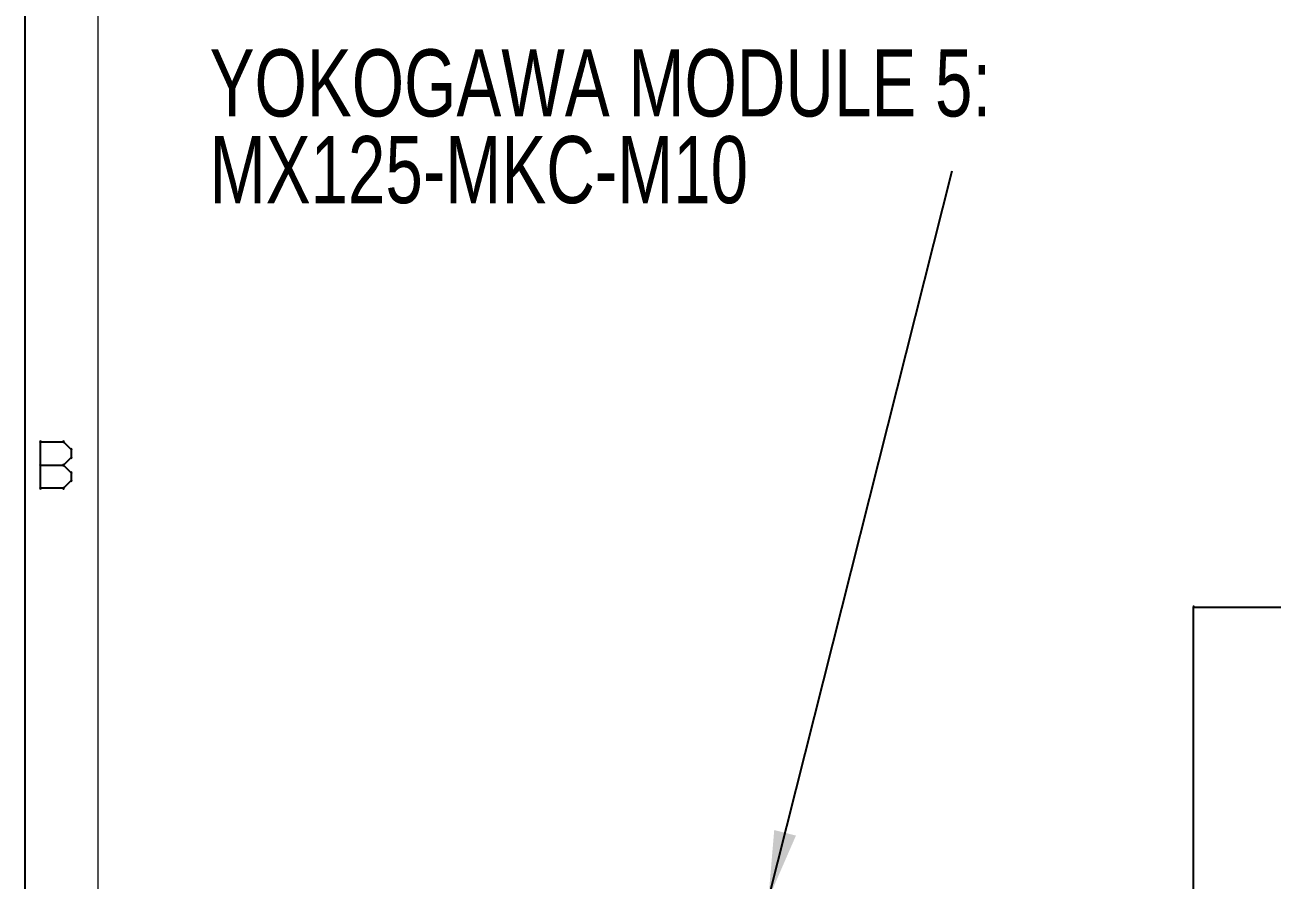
# Paper-space layout 'RLT OUTPUT MODULE' of a CAD drawing. Header units: inches. Extents: x 0.1 to 12.3, y 0.1 to 10.
# Drawn here: x 0.15 to 2.711, y 6.089 to 7.845 of the extents above; entities that cross this region are included whole.
import ezdxf

# ---------------------------------------------------------------- set-up
doc = ezdxf.new("R2010")
doc.units = ezdxf.units.IN
doc.header["$MEASUREMENT"] = 0
doc.layers.add('TEXT', color=4, linetype='Continuous')
doc.layers.add('THIN_RED', color=1, linetype='Continuous')
doc.styles.add('SLDTEXTSTYLE2', font='TXT', dxfattribs={"width": 0.75})
doc.dimstyles.new('SLDDIMSTYLE0', dxfattribs={"dimtxt": 0.18, "dimasz": 0.14, "dimexe": 0, "dimexo": 0.0625, "dimgap": 0, "dimtad": 0, "dimtih": 1, "dimtoh": 1, "dimdec": 0, "dimrnd": 1e-09, "dimzin": 0, "dimdsep": 46, "dimtxsty": 'Standard', "dimsah": 1, "dimcen": 0.09, "dimadec": 0, "dimazin": 0, "dimtfac": 0.14, "dimtdec": 0, "dimtofl": 0, "dimtmove": 0, "dimatfit": 3, "dimfxl": 0, "dimfrac": 2, "dimtolj": 1, "dimtzin": 0, "dimarcsym": 0})

# ---------------------------------------------------------------- blocks, each defined once
blk = doc.blocks.new('SW_NOTE_0_139')
at = {"layer": 'TEXT', "color": 0, "char_height": 0.137795, "attachment_point": 1, "style": 'SLDTEXTSTYLE2'}
for s, insert in [('YOKOGAWA MODULE 5:', (-1.5251, 0.2497)), ('MX125-MKC-M10', (-1.5251, 0.0716))]:
    blk.add_mtext(s, dxfattribs=dict(at, insert=insert))

psp = doc.layouts.new('RLT OUTPUT MODULE')

# ---------------------------------------------------------------- linework, layer by layer
at = {"layer": 'TEXT', "lineweight": 25}
for p, q in [((0.15, 9.95), (0.15, 0.12)), ((0.1817, 6.8936), (0.1817, 6.9885)), ((0.1817, 6.9885), (0.2291, 6.9885)), ((0.2291, 6.9885), (0.2449, 6.9727)), ((0.2449, 6.9727), (0.2449, 6.9568)), ((0.1817, 6.941), (0.2291, 6.941)), ((0.2449, 6.9568), (0.2291, 6.941)), ((0.2291, 6.941), (0.2449, 6.9252)), ((0.2449, 6.9252), (0.2449, 6.9094)), ((0.2291, 6.8936), (0.1817, 6.8936)), ((0.2449, 6.9094), (0.2291, 6.8936))]:
    psp.add_line(p, q, dxfattribs=at)
at = {"layer": 'TEXT', "lineweight": 18}
psp.add_line((0.3, 9.8), (0.3, 0.27), dxfattribs=at)
for centre, radius, start, end in [((0.1817, 6.9885), 0.002, 0, 180), ((0.1817, 6.9885), 0.002, 90, 270), ((0.2291, 6.9885), 0.002, 44.9899, 224.9899), ((0.2291, 6.9885), 0.002, 270, 90), ((0.2449, 6.9727), 0.002, 0, 180), ((0.2449, 6.9727), 0.002, 224.9899, 44.9899), ((0.1817, 6.941), 0.002, 90, 270), ((0.2291, 6.941), 0.002, 45, 225), ((0.2291, 6.941), 0.002, 135, 315), ((0.2291, 6.941), 0.002, 270, 90), ((0.2449, 6.9568), 0.002, 180, 0), ((0.2449, 6.9568), 0.002, 315, 135), ((0.2449, 6.9252), 0.002, 0, 180), ((0.2449, 6.9252), 0.002, 224.9899, 44.9899), ((0.1817, 6.8936), 0.002, 90, 270), ((0.1817, 6.8936), 0.002, 180, 0), ((0.2291, 6.8936), 0.002, 135.0101, 315.0101), ((0.2291, 6.8936), 0.002, 270, 90), ((0.2449, 6.9094), 0.002, 180, 0), ((0.2449, 6.9094), 0.002, 315.0101, 135.0101), ((2.55, 6.65), 0.0015, 90, 270), ((2.55, 6.65), 0.0015, 0, 180)]:
    psp.add_arc(centre, radius, start, end, dxfattribs=at)
at = {"layer": 'THIN_RED'}
for p, q in [((2.5487, 6.649), (4.3493, 6.6512)), ((2.55, 5.95), (2.55, 6.6485))]:
    psp.add_line(p, q, dxfattribs=at)

# ---------------------------------------------------------------- block references
at = {"layer": 'TEXT'}
psp.add_blockref('SW_NOTE_0_139', (2.0544, 7.5451), dxfattribs=at)

# ---------------------------------------------------------------- leaders
psp.add_leader([(1.6768, 6.05), (2.0544, 7.5451)], dimstyle='SLDDIMSTYLE0', dxfattribs=at)

doc.saveas('drawing.dxf')
